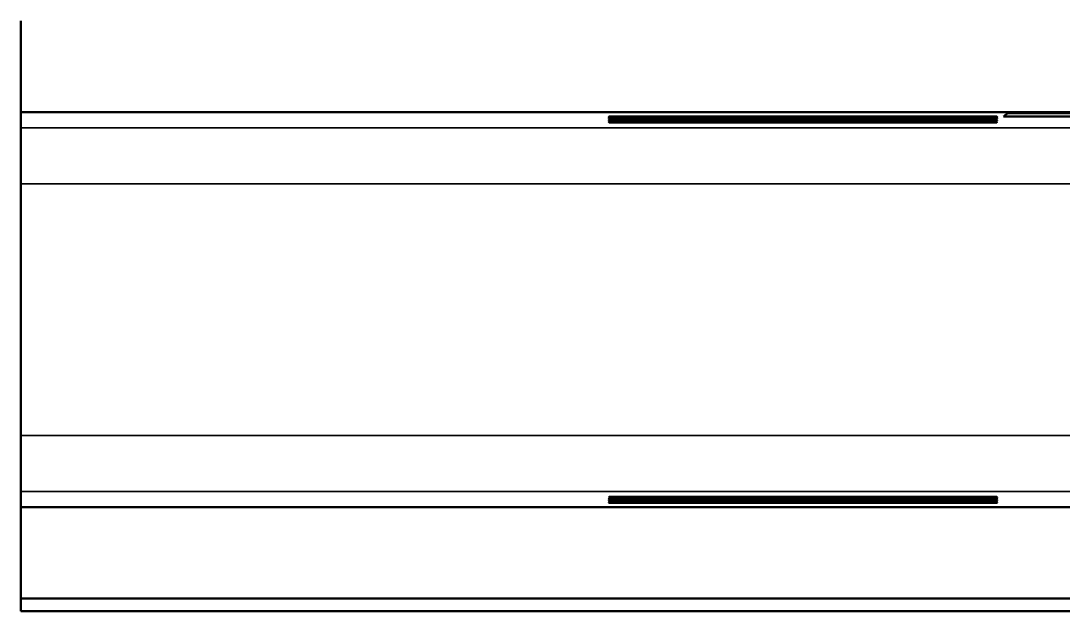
# Model space of a CAD drawing. Header units: millimetres. Extents: x 0 to 1485, y 0 to 1050.
# Drawn here: x 389.9 to 616.5, y 254.7 to 383 of the extents above; entities that cross this region are included whole.
import ezdxf

# ---------------------------------------------------------------- set-up
doc = ezdxf.new("R2010")
doc.units = ezdxf.units.MM
doc.header["$LTSCALE"] = 2.5
doc.layers.add('Sichtbar (ISO)', color=7, linetype='Continuous', lineweight=50)
doc.layers.add('Sichtbar schmal (ISO)', color=7, linetype='Continuous', lineweight=35)

msp = doc.modelspace()

# ---------------------------------------------------------------- linework, layer by layer
at = {"layer": 'Sichtbar (ISO)'}
for p, q in [((389.905, 363.171), (389.905, 382.985)), ((1394.905, 363.171), (389.905, 363.171)), ((389.905, 359.772), (389.905, 363.171)), ((604.388, 362.926), (640.405, 362.926)), ((517.905, 362.194), (601.905, 362.194)), ((601.905, 361.913), (517.905, 361.913)), ((517.905, 361.845), (601.905, 361.845)), ((601.905, 361.564), (517.905, 361.564)), ((517.905, 361.497), (601.905, 361.497)), ((601.905, 361.216), (517.905, 361.216)), ((517.905, 361.148), (601.905, 361.148)), ((601.905, 360.867), (517.905, 360.867)), ((649.405, 362.192), (603.513, 362.192)), ((389.905, 347.552), (389.905, 359.772)), ((389.905, 292.919), (389.905, 347.552)), ((389.905, 280.698), (389.905, 292.919)), ((389.905, 277.3), (389.905, 280.698)), ((517.905, 279.604), (601.905, 279.604)), ((601.905, 279.323), (517.905, 279.323)), ((517.905, 279.255), (601.905, 279.255)), ((601.905, 278.974), (517.905, 278.974)), ((517.905, 278.906), (601.905, 278.906)), ((1394.905, 277.3), (389.905, 277.3)), ((389.905, 257.485), (389.905, 277.3)), ((601.905, 278.625), (517.905, 278.625)), ((517.905, 278.557), (601.905, 278.557)), ((601.905, 278.276), (517.905, 278.276)), ((1394.905, 257.485), (389.905, 257.485)), ((389.905, 254.735), (389.905, 257.485)), ((389.905, 254.735), (1394.905, 254.735))]:
    msp.add_line(p, q, dxfattribs=at)
msp.add_arc((642.405, 316.735), 59.824, 129.45574, 130.54968, dxfattribs=at)
for centre, major_axis, start_param, end_param in [((517.905, 361.776), (-0.2, 0), 4.712389, 6.2831853), ((517.905, 361.427), (-0.2, 0), 4.712389, 6.2831853), ((517.905, 361.078), (-0.2, 0), 4.712389, 6.2831853), ((601.905, 361.776), (-0.2, 0), 3.1415927, 4.712389), ((601.905, 361.427), (-0.2, 0), 3.1415927, 4.712389), ((601.905, 361.078), (-0.2, 0), 3.1415927, 4.712389), ((517.905, 279.392), (0.2, 0), 3.1415927, 4.712389), ((517.905, 279.044), (0.2, 0), 3.1415927, 4.712389), ((517.905, 278.695), (0.2, 0), 3.1415927, 4.712389), ((601.905, 279.392), (0.2, 0), 4.712389, 6.2831853), ((601.905, 279.044), (0.2, 0), 4.712389, 6.2831853), ((601.905, 278.695), (0.2, 0), 4.712389, 6.2831853), ((517.905, 278.346), (0.2, 0), 3.1415927, 4.712389), ((601.905, 278.346), (0.2, 0), 4.712389, 6.2831853)]:
    msp.add_ellipse(centre, major_axis=major_axis, ratio=0.3487824, start_param=start_param, end_param=end_param, dxfattribs=at)
for points, knots in [([(517.705, 362.125), (517.705, 362.138), (517.717, 362.152), (517.755, 362.172), (517.775, 362.178), (517.809, 362.186), (517.824, 362.189), (517.851, 362.192), (517.86, 362.193), (517.875, 362.194), (517.881, 362.194), (517.893, 362.194), (517.898, 362.194), (517.904, 362.194), (517.905, 362.194), (517.905, 362.194)], [0.09457223, 0.09457223, 0.09457223, 0.09457223, 0.1411031, 0.1411031, 0.17259206, 0.17259206, 0.18767891, 0.18767891, 0.19328146, 0.19328146, 0.19623928, 0.19623928, 0.19845126, 0.19845126, 0.1986442, 0.1986442, 0.1986442, 0.1986442]), ([(517.905, 361.913), (517.894, 361.913), (517.882, 361.914), (517.86, 361.918), (517.85, 361.921), (517.828, 361.929), (517.818, 361.934), (517.795, 361.947), (517.783, 361.956), (517.759, 361.979), (517.747, 361.993), (517.724, 362.031), (517.715, 362.055), (517.707, 362.094), (517.705, 362.109), (517.705, 362.125)], [0, 0, 0, 0, 0.003422518, 0.003422518, 0.006887469, 0.006887469, 0.011090545, 0.011090545, 0.016837874, 0.016837874, 0.025338887, 0.025338887, 0.038375582, 0.038375582, 0.046586285, 0.046586285, 0.046586285, 0.046586285]), ([(517.905, 361.564), (517.894, 361.564), (517.882, 361.565), (517.86, 361.569), (517.85, 361.572), (517.828, 361.58), (517.818, 361.585), (517.795, 361.599), (517.783, 361.607), (517.759, 361.63), (517.747, 361.645), (517.724, 361.682), (517.715, 361.706), (517.707, 361.745), (517.705, 361.761), (517.705, 361.776)], [0, 0, 0, 0, 0.003422518, 0.003422518, 0.006887469, 0.006887469, 0.011090545, 0.011090545, 0.016837874, 0.016837874, 0.025338887, 0.025338887, 0.038375582, 0.038375582, 0.046586285, 0.046586285, 0.046586285, 0.046586285]), ([(517.905, 361.216), (517.894, 361.216), (517.882, 361.217), (517.86, 361.221), (517.85, 361.224), (517.828, 361.231), (517.818, 361.236), (517.795, 361.25), (517.783, 361.259), (517.759, 361.281), (517.747, 361.296), (517.724, 361.333), (517.715, 361.357), (517.707, 361.396), (517.705, 361.412), (517.705, 361.427)], [0, 0, 0, 0, 0.003422518, 0.003422518, 0.006887469, 0.006887469, 0.011090545, 0.011090545, 0.016837874, 0.016837874, 0.025338887, 0.025338887, 0.038375582, 0.038375582, 0.046586285, 0.046586285, 0.046586285, 0.046586285]), ([(517.905, 360.867), (517.894, 360.867), (517.882, 360.868), (517.86, 360.872), (517.85, 360.875), (517.828, 360.883), (517.818, 360.888), (517.795, 360.901), (517.783, 360.91), (517.759, 360.932), (517.747, 360.947), (517.724, 360.985), (517.715, 361.009), (517.707, 361.048), (517.705, 361.063), (517.705, 361.078)], [0, 0, 0, 0, 0.003422518, 0.003422518, 0.006887469, 0.006887469, 0.011090545, 0.011090545, 0.016837874, 0.016837874, 0.025338887, 0.025338887, 0.038375582, 0.038375582, 0.046586285, 0.046586285, 0.046586285, 0.046586285]), ([(601.905, 362.194), (601.905, 362.194), (601.906, 362.194), (601.912, 362.194), (601.917, 362.194), (601.929, 362.194), (601.935, 362.194), (601.95, 362.193), (601.959, 362.192), (601.986, 362.189), (602.001, 362.186), (602.035, 362.178), (602.055, 362.172), (602.093, 362.152), (602.105, 362.138), (602.105, 362.125)], [-0.000141464, -0.000141464, -0.000141464, -0.000141464, 0, 0, 0.001621814, 0.001621814, 0.003790475, 0.003790475, 0.007898241, 0.007898241, 0.018959857, 0.018959857, 0.042047432, 0.042047432, 0.07616367, 0.07616367, 0.07616367, 0.07616367]), ([(602.105, 362.125), (602.105, 362.081), (602.093, 362.036), (602.052, 361.979), (602.036, 361.963), (602.005, 361.941), (601.992, 361.933), (601.968, 361.924), (601.959, 361.921), (601.942, 361.917), (601.935, 361.915), (601.92, 361.914), (601.913, 361.913), (601.905, 361.913)], [0, 0, 0, 0, 0.023493585, 0.023493585, 0.033230962, 0.033230962, 0.03871548, 0.03871548, 0.041953395, 0.041953395, 0.044168232, 0.044168232, 0.046473969, 0.046473969, 0.046473969, 0.046473969]), ([(602.105, 361.776), (602.105, 361.732), (602.093, 361.688), (602.052, 361.63), (602.036, 361.614), (602.005, 361.592), (601.992, 361.585), (601.968, 361.575), (601.959, 361.572), (601.942, 361.568), (601.935, 361.567), (601.92, 361.565), (601.913, 361.564), (601.905, 361.564)], [0, 0, 0, 0, 0.023493585, 0.023493585, 0.033230962, 0.033230962, 0.03871548, 0.03871548, 0.041953395, 0.041953395, 0.044168232, 0.044168232, 0.046473969, 0.046473969, 0.046473969, 0.046473969]), ([(602.105, 361.427), (602.105, 361.383), (602.093, 361.339), (602.052, 361.282), (602.036, 361.265), (602.005, 361.243), (601.992, 361.236), (601.968, 361.226), (601.959, 361.223), (601.942, 361.219), (601.935, 361.218), (601.92, 361.216), (601.913, 361.216), (601.905, 361.216)], [0, 0, 0, 0, 0.023493585, 0.023493585, 0.033230962, 0.033230962, 0.03871548, 0.03871548, 0.041953395, 0.041953395, 0.044168232, 0.044168232, 0.046473969, 0.046473969, 0.046473969, 0.046473969]), ([(602.105, 361.078), (602.105, 361.035), (602.093, 360.99), (602.052, 360.933), (602.036, 360.917), (602.005, 360.894), (601.992, 360.887), (601.968, 360.877), (601.959, 360.874), (601.942, 360.87), (601.935, 360.869), (601.92, 360.867), (601.913, 360.867), (601.905, 360.867)], [0, 0, 0, 0, 0.023493585, 0.023493585, 0.033230962, 0.033230962, 0.03871548, 0.03871548, 0.041953395, 0.041953395, 0.044168232, 0.044168232, 0.046473969, 0.046473969, 0.046473969, 0.046473969]), ([(517.705, 279.392), (517.705, 279.436), (517.717, 279.481), (517.758, 279.538), (517.774, 279.554), (517.805, 279.576), (517.818, 279.584), (517.842, 279.593), (517.851, 279.596), (517.868, 279.6), (517.875, 279.601), (517.89, 279.603), (517.897, 279.604), (517.905, 279.604)], [0, 0, 0, 0, 0.023493585, 0.023493585, 0.033230962, 0.033230962, 0.03871548, 0.03871548, 0.041953395, 0.041953395, 0.044168232, 0.044168232, 0.046473969, 0.046473969, 0.046473969, 0.046473969]), ([(517.705, 279.044), (517.705, 279.087), (517.717, 279.132), (517.758, 279.189), (517.774, 279.205), (517.805, 279.227), (517.818, 279.235), (517.842, 279.244), (517.851, 279.247), (517.868, 279.251), (517.875, 279.253), (517.89, 279.254), (517.897, 279.255), (517.905, 279.255)], [0, 0, 0, 0, 0.023493585, 0.023493585, 0.033230962, 0.033230962, 0.03871548, 0.03871548, 0.041953395, 0.041953395, 0.044168232, 0.044168232, 0.046473969, 0.046473969, 0.046473969, 0.046473969]), ([(517.705, 278.695), (517.705, 278.738), (517.717, 278.783), (517.758, 278.84), (517.774, 278.856), (517.805, 278.879), (517.818, 278.886), (517.842, 278.896), (517.851, 278.899), (517.868, 278.903), (517.875, 278.904), (517.89, 278.906), (517.897, 278.906), (517.905, 278.906)], [0, 0, 0, 0, 0.023493585, 0.023493585, 0.033230962, 0.033230962, 0.03871548, 0.03871548, 0.041953395, 0.041953395, 0.044168232, 0.044168232, 0.046473969, 0.046473969, 0.046473969, 0.046473969]), ([(601.905, 279.604), (601.916, 279.604), (601.928, 279.603), (601.95, 279.599), (601.96, 279.596), (601.982, 279.588), (601.992, 279.583), (602.015, 279.569), (602.027, 279.561), (602.051, 279.538), (602.063, 279.524), (602.086, 279.486), (602.095, 279.462), (602.103, 279.423), (602.105, 279.408), (602.105, 279.392)], [0, 0, 0, 0, 0.003422518, 0.003422518, 0.006887469, 0.006887469, 0.011090545, 0.011090545, 0.016837874, 0.016837874, 0.025338887, 0.025338887, 0.038375582, 0.038375582, 0.046586285, 0.046586285, 0.046586285, 0.046586285]), ([(601.905, 279.255), (601.916, 279.255), (601.928, 279.254), (601.95, 279.25), (601.96, 279.247), (601.982, 279.239), (601.992, 279.234), (602.015, 279.221), (602.027, 279.212), (602.051, 279.189), (602.063, 279.175), (602.086, 279.137), (602.095, 279.113), (602.103, 279.074), (602.105, 279.059), (602.105, 279.044)], [0, 0, 0, 0, 0.003422518, 0.003422518, 0.006887469, 0.006887469, 0.011090545, 0.011090545, 0.016837874, 0.016837874, 0.025338887, 0.025338887, 0.038375582, 0.038375582, 0.046586285, 0.046586285, 0.046586285, 0.046586285]), ([(601.905, 278.906), (601.916, 278.906), (601.928, 278.905), (601.95, 278.901), (601.96, 278.898), (601.982, 278.89), (601.992, 278.885), (602.015, 278.872), (602.027, 278.863), (602.051, 278.841), (602.063, 278.826), (602.086, 278.788), (602.095, 278.764), (602.103, 278.725), (602.105, 278.71), (602.105, 278.695)], [0, 0, 0, 0, 0.003422518, 0.003422518, 0.006887469, 0.006887469, 0.011090545, 0.011090545, 0.016837874, 0.016837874, 0.025338887, 0.025338887, 0.038375582, 0.038375582, 0.046586285, 0.046586285, 0.046586285, 0.046586285]), ([(517.705, 278.346), (517.705, 278.39), (517.717, 278.434), (517.758, 278.491), (517.774, 278.508), (517.805, 278.53), (517.818, 278.537), (517.842, 278.547), (517.851, 278.55), (517.868, 278.554), (517.875, 278.555), (517.89, 278.557), (517.897, 278.557), (517.905, 278.557)], [0, 0, 0, 0, 0.023493585, 0.023493585, 0.033230962, 0.033230962, 0.03871548, 0.03871548, 0.041953395, 0.041953395, 0.044168232, 0.044168232, 0.046473969, 0.046473969, 0.046473969, 0.046473969]), ([(601.905, 278.557), (601.916, 278.557), (601.928, 278.556), (601.95, 278.552), (601.96, 278.549), (601.982, 278.542), (601.992, 278.537), (602.015, 278.523), (602.027, 278.514), (602.051, 278.492), (602.063, 278.477), (602.086, 278.44), (602.095, 278.416), (602.103, 278.376), (602.105, 278.361), (602.105, 278.346)], [0, 0, 0, 0, 0.003422518, 0.003422518, 0.006887469, 0.006887469, 0.011090545, 0.011090545, 0.016837874, 0.016837874, 0.025338887, 0.025338887, 0.038375582, 0.038375582, 0.046586285, 0.046586285, 0.046586285, 0.046586285])]:
    msp.add_open_spline(points, degree=3, knots=knots, dxfattribs=at)
at = {"layer": 'Sichtbar schmal (ISO)'}
for p, q in [((517.905, 362.194), (517.905, 361.913)), ((517.905, 361.845), (517.905, 361.564)), ((517.905, 361.497), (517.905, 361.216)), ((517.905, 361.148), (517.905, 360.867)), ((601.905, 361.913), (601.905, 362.194)), ((601.905, 361.564), (601.905, 361.845)), ((601.905, 361.216), (601.905, 361.497)), ((601.905, 360.867), (601.905, 361.148)), ((1394.905, 359.772), (389.905, 359.772)), ((389.905, 347.552), (1394.905, 347.552)), ((1394.905, 292.919), (389.905, 292.919)), ((1394.905, 280.698), (389.905, 280.698)), ((517.905, 279.323), (517.905, 279.604)), ((517.905, 278.974), (517.905, 279.255)), ((517.905, 278.625), (517.905, 278.906)), ((601.905, 279.604), (601.905, 279.323)), ((601.905, 279.255), (601.905, 278.974)), ((601.905, 278.906), (601.905, 278.625)), ((517.905, 278.276), (517.905, 278.557)), ((601.905, 278.557), (601.905, 278.276))]:
    msp.add_line(p, q, dxfattribs=at)

doc.saveas('drawing.dxf')
